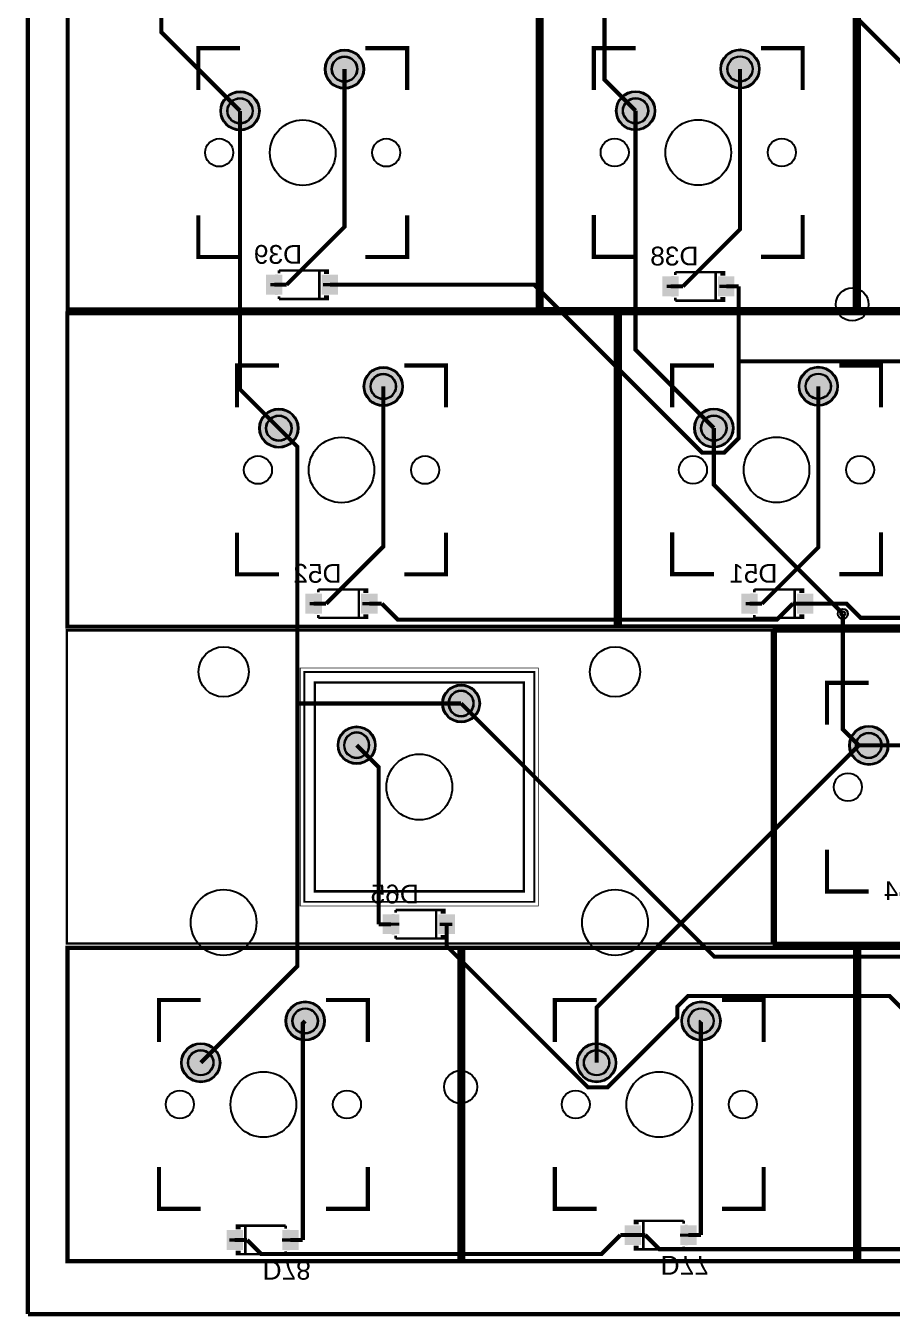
# Model space of a CAD drawing. Header units: millimetres. Extents: x -189 to 128, y -22 to 108.
# Drawn here: x -188.7 to -136, y -21.8 to 56.7 of the extents above; entities that cross this region are included whole.
import ezdxf

# ---------------------------------------------------------------- set-up
doc = ezdxf.new("R2010")
doc.units = ezdxf.units.MM
for name, color, linetype, true_color in [('BoardOutLine', 7, 'Continuous', 0xff00ff), ('BottomLayer', 7, 'Continuous', 0x0000ff), ('BottomPasteMaskLayer', 7, 'Continuous', 0x800000), ('BottomSilkLayer', 7, 'Continuous', 0x66cc33), ('BottomSolderMaskLayer', 7, 'Continuous', 0xaa00ff), ('Document', 7, 'Continuous', 0xffffff), ('Hole', 7, 'Continuous', 0x222222), ('Mechanical', 7, 'Continuous', 0xf022f0), ('Multi-Layer', 7, 'Continuous', 0xc0c0c0), ('TopLayer', 7, 'Continuous', 0xff0000), ('TopSilkLayer', 7, 'Continuous', 0xffcc00), ('TopSolderMaskLayer', 7, 'Continuous', 0x800080)]:
    doc.layers.add(name, color=color, linetype=linetype, true_color=true_color)
doc.styles.get("Standard").update_dxf_attribs({"font": 'arial.ttf'})

msp = doc.modelspace()

# ---------------------------------------------------------------- hatches: boundary and pattern name
at = {"layer": 'BottomLayer'}
for points in [[(-173.101, 41.493), (-174.051, 41.493), (-174.051, 40.343), (-173.101, 40.343)], [(-169.716, 41.493), (-170.666, 41.493), (-170.666, 40.343), (-169.716, 40.343)], [(-149.001, 41.393), (-149.951, 41.393), (-149.951, 40.243), (-149.001, 40.243)], [(-145.616, 41.393), (-146.566, 41.393), (-146.566, 40.243), (-145.616, 40.243)], [(-170.701, 22.093), (-171.651, 22.093), (-171.651, 20.943), (-170.701, 20.943)], [(-167.316, 22.093), (-168.266, 22.093), (-168.266, 20.943), (-167.316, 20.943)], [(-144.201, 22.093), (-145.151, 22.093), (-145.151, 20.943), (-144.201, 20.943)], [(-140.816, 22.093), (-141.766, 22.093), (-141.766, 20.943), (-140.816, 20.943)], [(-166.001, 2.593), (-166.951, 2.593), (-166.951, 1.443), (-166.001, 1.443)], [(-162.616, 2.593), (-163.566, 2.593), (-163.566, 1.443), (-162.616, 1.443)], [(-152.251, -17.457), (-151.301, -17.457), (-151.301, -16.307), (-152.251, -16.307)], [(-148.866, -17.457), (-147.916, -17.457), (-147.916, -16.307), (-148.866, -16.307)], [(-176.451, -17.757), (-175.501, -17.757), (-175.501, -16.607), (-176.451, -16.607)], [(-173.066, -17.757), (-172.116, -17.757), (-172.116, -16.607), (-173.066, -16.607)]]:
    msp.add_hatch(color=256, dxfattribs=at).paths.add_polyline_path(points)
at = {"layer": 'BottomPasteMaskLayer'}
for points in [[(-173.101, 41.493), (-174.051, 41.493), (-174.051, 40.343), (-173.101, 40.343)], [(-169.716, 41.493), (-170.666, 41.493), (-170.666, 40.343), (-169.716, 40.343)], [(-149.001, 41.393), (-149.951, 41.393), (-149.951, 40.243), (-149.001, 40.243)], [(-145.616, 41.393), (-146.566, 41.393), (-146.566, 40.243), (-145.616, 40.243)], [(-170.701, 22.093), (-171.651, 22.093), (-171.651, 20.943), (-170.701, 20.943)], [(-167.316, 22.093), (-168.266, 22.093), (-168.266, 20.943), (-167.316, 20.943)], [(-144.201, 22.093), (-145.151, 22.093), (-145.151, 20.943), (-144.201, 20.943)], [(-140.816, 22.093), (-141.766, 22.093), (-141.766, 20.943), (-140.816, 20.943)], [(-166.001, 2.593), (-166.951, 2.593), (-166.951, 1.443), (-166.001, 1.443)], [(-162.616, 2.593), (-163.566, 2.593), (-163.566, 1.443), (-162.616, 1.443)], [(-152.251, -17.457), (-151.301, -17.457), (-151.301, -16.307), (-152.251, -16.307)], [(-148.866, -17.457), (-147.916, -17.457), (-147.916, -16.307), (-148.866, -16.307)], [(-176.451, -17.757), (-175.501, -17.757), (-175.501, -16.607), (-176.451, -16.607)], [(-173.066, -17.757), (-172.116, -17.757), (-172.116, -16.607), (-173.066, -16.607)]]:
    msp.add_hatch(color=256, dxfattribs=at).paths.add_polyline_path(points)
at = {"layer": 'BottomSilkLayer'}
for points in [[(-170.554, 41.86), (-170.554, 41.565), (-170.249, 41.565), (-170.249, 41.86)], [(-146.454, 41.76), (-146.454, 41.466), (-146.149, 41.466), (-146.149, 41.76)], [(-170.554, 39.976), (-170.554, 40.271), (-170.249, 40.271), (-170.249, 39.976)], [(-146.454, 39.876), (-146.454, 40.171), (-146.149, 40.171), (-146.149, 39.876)], [(-168.154, 22.46), (-168.154, 22.165), (-167.849, 22.165), (-167.849, 22.46)], [(-141.654, 22.46), (-141.654, 22.165), (-141.349, 22.165), (-141.349, 22.46)], [(-168.154, 20.576), (-168.154, 20.871), (-167.849, 20.871), (-167.849, 20.576)], [(-141.654, 20.576), (-141.654, 20.871), (-141.349, 20.871), (-141.349, 20.576)], [(-163.454, 2.96), (-163.454, 2.665), (-163.149, 2.665), (-163.149, 2.96)], [(-163.454, 1.076), (-163.454, 1.371), (-163.149, 1.371), (-163.149, 1.076)], [(-175.614, -16.24), (-175.614, -16.535), (-175.918, -16.535), (-175.918, -16.24)], [(-151.414, -15.94), (-151.414, -16.235), (-151.718, -16.235), (-151.718, -15.94)], [(-175.614, -18.124), (-175.614, -17.829), (-175.918, -17.829), (-175.918, -18.124)], [(-151.414, -17.824), (-151.414, -17.529), (-151.718, -17.529), (-151.718, -17.824)]]:
    msp.add_hatch(color=256, dxfattribs=at).paths.add_polyline_path(points)
at = {"layer": 'BottomSolderMaskLayer'}
for points in [[(-170.498, 54.029, 1), (-168.111, 54.029, 1)], [(-146.449, 54.04, 1), (-144.061, 54.04, 1)], [(-176.848, 51.489, 1), (-174.461, 51.489, 1)], [(-152.799, 51.5, 1), (-150.411, 51.5, 1)], [(-173.076, 41.519), (-174.076, 41.519), (-174.076, 40.318), (-173.076, 40.318)], [(-169.691, 41.519), (-170.692, 41.519), (-170.692, 40.318), (-169.691, 40.318)], [(-148.976, 41.419), (-149.976, 41.419), (-149.976, 40.218), (-148.976, 40.218)], [(-145.591, 41.419), (-146.592, 41.419), (-146.592, 40.218), (-145.591, 40.218)], [(-168.138, 34.729, 1), (-165.751, 34.729, 1)], [(-141.688, 34.739, 1), (-139.301, 34.739, 1)], [(-174.488, 32.189, 1), (-172.101, 32.189, 1)], [(-148.038, 32.199, 1), (-145.651, 32.199, 1)], [(-170.676, 22.118), (-171.676, 22.118), (-171.676, 20.918), (-170.676, 20.918)], [(-167.291, 22.118), (-168.292, 22.118), (-168.292, 20.918), (-167.291, 20.918)], [(-144.176, 22.118), (-145.176, 22.118), (-145.176, 20.918), (-144.176, 20.918)], [(-140.791, 22.118), (-141.792, 22.118), (-141.792, 20.918), (-140.791, 20.918)], [(-163.365, 15.449, 1), (-161.064, 15.449, 1)], [(-169.715, 12.909, 1), (-167.414, 12.909, 1)], [(-138.618, 12.899, 1), (-136.231, 12.899, 1)], [(-165.976, 2.618), (-166.976, 2.618), (-166.976, 1.418), (-165.976, 1.418)], [(-162.591, 2.618), (-163.592, 2.618), (-163.592, 1.418), (-162.591, 1.418)], [(-172.888, -3.861, 1), (-170.501, -3.861, 1)], [(-148.818, -3.861, 1), (-146.431, -3.861, 1)], [(-179.238, -6.401, 1), (-176.851, -6.401, 1)], [(-155.168, -6.401, 1), (-152.781, -6.401, 1)], [(-152.276, -17.482), (-151.276, -17.482), (-151.276, -16.282), (-152.276, -16.282)], [(-148.892, -17.482), (-147.891, -17.482), (-147.891, -16.282), (-148.892, -16.282)], [(-176.476, -17.782), (-175.476, -17.782), (-175.476, -16.582), (-176.476, -16.582)], [(-173.092, -17.782), (-172.091, -17.782), (-172.091, -16.582), (-173.092, -16.582)]]:
    msp.add_hatch(color=256, dxfattribs=at).paths.add_polyline_path(points)
at = {"layer": 'Document'}
for points in [[(-173.819, 41.016), (-173.819, 40.826), (-173.061, 40.826), (-173.061, 41.016)], [(-173.535, 41.553), (-173.535, 40.289), (-173.345, 40.289), (-173.345, 41.553)], [(-169.853, 41.013), (-169.853, 40.823), (-170.612, 40.823), (-170.612, 41.013)], [(-149.719, 40.916), (-149.719, 40.726), (-148.961, 40.726), (-148.961, 40.916)], [(-149.435, 41.453), (-149.435, 40.189), (-149.245, 40.189), (-149.245, 41.453)], [(-145.753, 40.913), (-145.753, 40.723), (-146.512, 40.723), (-146.512, 40.913)], [(-171.135, 22.153), (-171.135, 20.889), (-170.945, 20.889), (-170.945, 22.153)], [(-144.635, 22.153), (-144.635, 20.889), (-144.445, 20.889), (-144.445, 22.153)], [(-171.419, 21.616), (-171.419, 21.426), (-170.661, 21.426), (-170.661, 21.616)], [(-167.453, 21.613), (-167.453, 21.423), (-168.212, 21.423), (-168.212, 21.613)], [(-144.919, 21.616), (-144.919, 21.426), (-144.161, 21.426), (-144.161, 21.616)], [(-140.953, 21.613), (-140.953, 21.423), (-141.712, 21.423), (-141.712, 21.613)], [(-166.435, 2.653), (-166.435, 1.389), (-166.245, 1.389), (-166.245, 2.653)], [(-166.719, 2.116), (-166.719, 1.926), (-165.961, 1.926), (-165.961, 2.116)], [(-162.753, 2.113), (-162.753, 1.923), (-163.512, 1.923), (-163.512, 2.113)], [(-148.433, -17.517), (-148.433, -16.253), (-148.622, -16.253), (-148.622, -17.517)], [(-176.314, -17.277), (-176.314, -17.087), (-175.555, -17.087), (-175.555, -17.277)], [(-172.348, -17.28), (-172.348, -17.09), (-173.107, -17.09), (-173.107, -17.28)], [(-172.633, -17.817), (-172.633, -16.553), (-172.822, -16.553), (-172.822, -17.817)], [(-152.114, -16.977), (-152.114, -16.787), (-151.355, -16.787), (-151.355, -16.977)], [(-148.148, -16.98), (-148.148, -16.79), (-148.907, -16.79), (-148.907, -16.98)]]:
    msp.add_hatch(color=256, dxfattribs=at).paths.add_polyline_path(points)
at = {"layer": 'Multi-Layer'}
for points in [[(-170.447, 54.029, 1), (-168.161, 54.029, 1)], [(-146.398, 54.04, 1), (-144.112, 54.04, 1)], [(-176.797, 51.489, 1), (-174.511, 51.489, 1)], [(-152.748, 51.5, 1), (-150.462, 51.5, 1)], [(-168.088, 34.729, 1), (-165.802, 34.729, 1)], [(-141.638, 34.739, 1), (-139.352, 34.739, 1)], [(-174.438, 32.189, 1), (-172.152, 32.189, 1)], [(-147.988, 32.199, 1), (-145.702, 32.199, 1)], [(-163.315, 15.449, 1), (-161.115, 15.449, 1)], [(-169.665, 12.909, 1), (-167.465, 12.909, 1)], [(-138.567, 12.899, 1), (-136.281, 12.899, 1)], [(-172.837, -3.861, 1), (-170.551, -3.861, 1)], [(-148.768, -3.861, 1), (-146.482, -3.861, 1)], [(-179.187, -6.401, 1), (-176.901, -6.401, 1)], [(-155.118, -6.401, 1), (-152.832, -6.401, 1)]]:
    msp.add_hatch(color=256, dxfattribs=at).paths.add_polyline_path(points)
at = {"layer": 'TopSolderMaskLayer'}
for points in [[(-170.498, 54.029, 1), (-168.111, 54.029, 1)], [(-146.449, 54.04, 1), (-144.061, 54.04, 1)], [(-176.848, 51.489, 1), (-174.461, 51.489, 1)], [(-152.799, 51.5, 1), (-150.411, 51.5, 1)], [(-168.138, 34.729, 1), (-165.751, 34.729, 1)], [(-141.688, 34.739, 1), (-139.301, 34.739, 1)], [(-174.488, 32.189, 1), (-172.101, 32.189, 1)], [(-148.038, 32.199, 1), (-145.651, 32.199, 1)], [(-163.365, 15.449, 1), (-161.064, 15.449, 1)], [(-169.715, 12.909, 1), (-167.414, 12.909, 1)], [(-138.618, 12.899, 1), (-136.231, 12.899, 1)], [(-172.888, -3.861, 1), (-170.501, -3.861, 1)], [(-148.818, -3.861, 1), (-146.431, -3.861, 1)], [(-179.238, -6.401, 1), (-176.851, -6.401, 1)], [(-155.168, -6.401, 1), (-152.781, -6.401, 1)]]:
    msp.add_hatch(color=256, dxfattribs=at).paths.add_polyline_path(points)

# ---------------------------------------------------------------- linework, layer by layer
at = {"layer": 'BoardOutLine', "const_width": 0.254}
for points in [[(-188.553, 100.81), (-188.553, -21.69)], [(-188.553, -21.69), (126.447, -21.69)]]:
    msp.add_lwpolyline(points, dxfattribs=at)
at = {"layer": 'BottomLayer', "const_width": 0.254}
for points in [[(-151.605, 51.499), (-153.496, 53.39), (-153.496, 71.421), (-153.33, 71.587), (-153.33, 74.081), (-155.586, 76.337)], [(-175.654, 51.489), (-180.437, 56.271), (-180.437, 70.788)], [(-132.314, 51.498), (-132.516, 51.498), (-141.829, 60.811), (-141.829, 70.788)], [(-172.822, 40.918), (-169.304, 44.435), (-169.304, 54.029)], [(-148.722, 40.818), (-145.255, 44.285), (-145.255, 54.039)], [(-173.295, 32.189), (-175.654, 34.549), (-175.654, 51.489)], [(-151.605, 51.499), (-151.605, 36.959), (-146.844, 32.199)], [(-173.576, 40.918), (-172.822, 40.918)], [(-170.191, 40.918), (-157.773, 40.918), (-147.558, 30.703), (-146.218, 30.703), (-145.337, 31.584), (-145.337, 36.262)], [(-149.476, 40.818), (-148.722, 40.818)], [(-146.091, 40.818), (-145.337, 40.818)], [(-145.337, 36.262), (-145.337, 40.818)], [(-145.337, 36.262), (-133.818, 36.262), (-128.259, 30.703), (-126.918, 30.703), (-126.037, 31.584), (-126.037, 36.262)], [(-170.422, 21.518), (-166.945, 24.995), (-166.945, 34.729)], [(-143.922, 21.518), (-140.494, 24.945), (-140.494, 34.739)], [(-172.168, 15.449), (-172.168, 31.062), (-173.295, 32.189)], [(-171.176, 21.518), (-170.422, 21.518)], [(-167.791, 21.518), (-167.037, 21.518)], [(-167.037, 21.518), (-166.061, 20.542), (-143.022, 20.542), (-142.045, 21.518)], [(-144.676, 21.518), (-143.922, 21.518)], [(-141.668, 21.518), (-142.045, 21.518)], [(-141.668, 21.518), (-141.291, 21.518)], [(-141.291, 21.518), (-140.537, 21.518)], [(-122.745, 21.518), (-123.603, 20.66), (-137.928, 20.66), (-138.786, 21.518), (-140.537, 21.518)], [(-138.029, 12.899), (-139.003, 13.872), (-139.003, 20.907)], [(-178.044, -6.401), (-172.168, -0.525), (-172.168, 15.449)], [(-162.215, 15.449), (-172.168, 15.449)], [(-167.23, 2.018), (-167.23, 11.574), (-168.565, 12.909)], [(-153.975, -6.401), (-153.975, -3.047), (-138.029, 12.899)], [(-138.029, 12.899), (-137.424, 12.899)], [(-166.476, 2.018), (-167.23, 2.018)], [(-163.091, 2.018), (-163.091, 0.695), (-154.5, -7.897), (-153.319, -7.897), (-149.065, -3.642), (-149.065, -2.988), (-148.42, -2.343), (-136.172, -2.343), (-130.618, -7.897), (-129.278, -7.897), (-128.452, -7.07), (-128.452, 1.234)], [(-171.837, -17.182), (-171.837, -4.004), (-171.694, -3.861)], [(-147.637, -16.882), (-147.637, -3.874), (-147.625, -3.861)], [(-175.976, -17.182), (-175.222, -17.182)], [(-175.222, -17.182), (-174.366, -18.038), (-153.686, -18.038), (-152.53, -16.882)], [(-172.591, -17.182), (-171.837, -17.182)], [(-152.153, -16.882), (-152.53, -16.882)], [(-152.153, -16.882), (-151.776, -16.882)], [(-151.776, -16.882), (-151.022, -16.882)], [(-151.022, -16.882), (-150.166, -17.738), (-129.386, -17.738), (-128.53, -16.882)], [(-148.391, -16.882), (-147.637, -16.882)]]:
    msp.add_lwpolyline(points, dxfattribs=at)
at = {"layer": 'BottomSilkLayer', "const_width": 0.152}
for points in [[(-170.477, 41.784), (-173.29, 41.784)], [(-173.29, 41.784), (-173.29, 41.616)], [(-170.834, 41.784), (-170.834, 40.052)], [(-146.377, 41.684), (-149.19, 41.684)], [(-149.19, 41.684), (-149.19, 41.516)], [(-146.734, 41.684), (-146.734, 39.952)], [(-173.29, 40.052), (-173.29, 40.22)], [(-170.477, 40.052), (-173.29, 40.052)], [(-149.19, 39.952), (-149.19, 40.12)], [(-146.377, 39.952), (-149.19, 39.952)], [(-168.077, 22.384), (-170.89, 22.384)], [(-170.89, 22.384), (-170.89, 22.216)], [(-168.434, 22.384), (-168.434, 20.652)], [(-141.577, 22.384), (-144.39, 22.384)], [(-144.39, 22.384), (-144.39, 22.216)], [(-141.934, 22.384), (-141.934, 20.652)], [(-170.89, 20.652), (-170.89, 20.82)], [(-168.077, 20.652), (-170.89, 20.652)], [(-144.39, 20.652), (-144.39, 20.82)], [(-141.577, 20.652), (-144.39, 20.652)], [(-163.377, 2.884), (-166.19, 2.884)], [(-166.19, 2.884), (-166.19, 2.716)], [(-163.734, 2.884), (-163.734, 1.152)], [(-166.19, 1.152), (-166.19, 1.32)], [(-163.377, 1.152), (-166.19, 1.152)], [(-175.69, -16.316), (-172.877, -16.316)], [(-175.333, -18.048), (-175.333, -16.316)], [(-172.877, -16.316), (-172.877, -16.484)], [(-151.49, -16.016), (-148.677, -16.016)], [(-151.133, -17.748), (-151.133, -16.016)], [(-148.677, -16.016), (-148.677, -16.184)], [(-175.69, -18.048), (-172.877, -18.048)], [(-172.877, -18.048), (-172.877, -17.88)], [(-151.49, -17.748), (-148.677, -17.748)], [(-148.677, -17.748), (-148.677, -17.58)]]:
    msp.add_lwpolyline(points, dxfattribs=at)
at = {"layer": 'BottomSolderMaskLayer'}
for points in [[(-162.215, 16.233), (-162.214, 16.233)], [(-162.215, 14.664), (-162.214, 14.664)], [(-168.565, 13.693), (-168.564, 13.693)], [(-168.565, 12.124), (-168.564, 12.124)]]:
    msp.add_lwpolyline(points, close=True, dxfattribs=at)
for centre, radius in [((-169.304, 54.029), 1.194), ((-145.255, 54.04), 1.194), ((-169.305, 54.029), 0.783), ((-145.255, 54.039), 0.783), ((-175.654, 51.489), 1.194), ((-151.605, 51.5), 1.194), ((-175.655, 51.489), 0.783), ((-151.605, 51.499), 0.783), ((-166.945, 34.729), 1.194), ((-166.945, 34.729), 0.783), ((-140.495, 34.739), 1.194), ((-140.495, 34.739), 0.783), ((-173.295, 32.189), 1.194), ((-173.295, 32.189), 0.783), ((-146.845, 32.199), 1.194), ((-146.845, 32.199), 0.783), ((-162.215, 15.449), 1.151), ((-168.565, 12.909), 1.151), ((-137.424, 12.899), 1.194), ((-137.425, 12.899), 0.783), ((-171.694, -3.861), 1.194), ((-171.695, -3.861), 0.783), ((-147.625, -3.861), 1.194), ((-147.625, -3.861), 0.783), ((-178.044, -6.401), 1.194), ((-153.975, -6.401), 1.194), ((-178.045, -6.401), 0.783), ((-153.975, -6.401), 0.783)]:
    msp.add_circle(centre, radius, dxfattribs=at)
for centre, start, end in [((-162.214, 15.449), 90, 270), ((-162.215, 15.449), 270, 90), ((-168.564, 12.909), 90, 270), ((-168.565, 12.909), 270, 90)]:
    msp.add_arc(centre, 0.785, start, end, dxfattribs=at)
at = {"layer": 'Document'}
for points, const_width in [([(-186.135, 58.474), (-157.554, 58.474), (-157.554, 39.424), (-186.135, 39.424), (-186.135, 58.474)], 0.254), ([(-157.32, 58.484), (-138.27, 58.484), (-138.27, 39.434), (-157.32, 39.434), (-157.32, 58.484)], 0.254), ([(-138.03, 58.484), (-118.98, 58.484), (-118.98, 39.434), (-138.03, 39.434), (-138.03, 58.484)], 0.254), ([(-152.56, 39.184), (-133.51, 39.184), (-133.51, 20.134), (-152.56, 20.134), (-152.56, 39.184)], 0.254), ([(-186.186, 19.894), (-143.323, 19.894), (-143.323, 0.844), (-186.186, 0.844), (-186.186, 19.894)], 0.15), ([(-143.14, 19.884), (-124.09, 19.884), (-124.09, 0.834), (-143.14, 0.834), (-143.14, 19.884)], 0.254), ([(-171.105, 16.719), (-158.405, 16.719), (-158.405, 4.019), (-171.105, 4.019), (-171.105, 16.719)], 0.15), ([(-186.145, 0.584), (-162.324, 0.584), (-162.324, -18.466), (-186.145, -18.466), (-186.145, 0.584)], 0.254), ([(-162.075, 0.584), (-138.255, 0.584), (-138.255, -18.466), (-162.075, -18.466), (-162.075, 0.584)], 0.254), ([(-138.005, 0.584), (-114.185, 0.584), (-114.185, -18.466), (-138.005, -18.466), (-138.005, 0.584)], 0.254)]:
    msp.add_lwpolyline(points, close=True, dxfattribs=dict(at, const_width=const_width))
at = {"layer": 'Hole'}
msp.add_circle((-139.003, 20.907), 0.153, dxfattribs=at)
at = {"layer": 'Mechanical', "const_width": 0.05}
msp.add_lwpolyline([(-157.515, 17.609), (-157.515, 3.129), (-171.995, 3.129), (-171.995, 17.609), (-157.515, 17.609)], close=True, dxfattribs=at)
at = {"layer": 'Multi-Layer'}
for points in [[(-162.215, 16.199), (-162.214, 16.199)], [(-162.215, 14.699), (-162.214, 14.699)], [(-168.565, 13.659), (-168.564, 13.659)], [(-168.565, 12.159), (-168.564, 12.159)]]:
    msp.add_lwpolyline(points, close=True, dxfattribs=at)
for centre, radius in [((-169.304, 54.029), 1.143), ((-145.255, 54.04), 1.143), ((-169.305, 54.029), 0.749), ((-145.255, 54.039), 0.749), ((-175.654, 51.489), 1.143), ((-151.605, 51.5), 1.143), ((-175.655, 51.489), 0.749), ((-151.605, 51.499), 0.749), ((-171.844, 48.949), 1.994), ((-147.795, 48.96), 1.994), ((-176.924, 48.949), 0.851), ((-166.764, 48.949), 0.851), ((-152.875, 48.96), 0.851), ((-142.715, 48.96), 0.851), ((-138.434, 39.718), 1), ((-166.945, 34.729), 1.143), ((-166.945, 34.729), 0.749), ((-140.495, 34.739), 1.143), ((-140.495, 34.739), 0.749), ((-173.295, 32.189), 1.143), ((-146.845, 32.199), 1.143), ((-173.295, 32.189), 0.749), ((-146.845, 32.199), 0.749), ((-169.485, 29.649), 1.994), ((-143.035, 29.659), 1.994), ((-174.565, 29.649), 0.851), ((-164.405, 29.649), 0.851), ((-148.115, 29.659), 0.851), ((-137.955, 29.659), 0.851), ((-139.003, 20.907), 0.305), ((-176.654, 17.369), 1.525), ((-152.855, 17.369), 1.525), ((-162.215, 15.449), 1.1), ((-168.565, 12.909), 1.1), ((-137.424, 12.899), 1.143), ((-137.425, 12.899), 0.749), ((-164.755, 10.369), 2), ((-138.694, 10.359), 0.851), ((-176.654, 2.129), 2), ((-152.855, 2.129), 2), ((-171.694, -3.861), 1.143), ((-171.695, -3.861), 0.749), ((-147.625, -3.861), 1.143), ((-147.625, -3.861), 0.749), ((-178.044, -6.401), 1.143), ((-153.975, -6.401), 1.143), ((-178.045, -6.401), 0.749), ((-153.975, -6.401), 0.749), ((-174.234, -8.941), 1.994), ((-162.247, -7.876), 1), ((-150.165, -8.941), 1.994), ((-179.314, -8.941), 0.851), ((-169.154, -8.941), 0.851), ((-155.245, -8.941), 0.851), ((-145.085, -8.941), 0.851)]:
    msp.add_circle(centre, radius, dxfattribs=at)
for centre, start, end in [((-162.214, 15.449), 90, 270), ((-162.215, 15.449), 270, 90), ((-168.564, 12.909), 90, 270), ((-168.565, 12.909), 270, 90)]:
    msp.add_arc(centre, 0.75, start, end, dxfattribs=at)
at = {"layer": 'TopLayer', "const_width": 0.254}
for points in [[(-146.844, 32.199), (-146.844, 28.748), (-139.003, 20.907)], [(-162.215, 15.449), (-146.816, 0.05), (-34.159, 0.05), (-32.352, -1.757)], [(-137.424, 12.899), (-132.763, 12.899), (-120.323, 0.458), (-32.876, 0.458)]]:
    msp.add_lwpolyline(points, dxfattribs=at)
at = {"layer": 'TopSilkLayer', "const_width": 0.254}
for points in [[(-178.195, 52.759), (-178.195, 55.299), (-175.655, 55.299)], [(-165.495, 52.759), (-165.495, 55.299), (-168.035, 55.299)], [(-154.145, 52.769), (-154.145, 55.309), (-151.605, 55.309)], [(-141.445, 52.769), (-141.445, 55.309), (-143.985, 55.309)], [(-178.195, 45.139), (-178.195, 42.599), (-175.655, 42.599)], [(-168.035, 42.599), (-165.495, 42.599), (-165.495, 45.139)], [(-154.145, 45.149), (-154.145, 42.609), (-151.605, 42.609)], [(-143.985, 42.609), (-141.445, 42.609), (-141.445, 45.149)], [(-175.835, 33.459), (-175.835, 35.999), (-173.295, 35.999)], [(-163.135, 33.459), (-163.135, 35.999), (-165.675, 35.999)], [(-149.385, 33.469), (-149.385, 36.009), (-146.845, 36.009)], [(-136.685, 33.469), (-136.685, 36.009), (-139.225, 36.009)], [(-175.835, 25.839), (-175.835, 23.299), (-173.295, 23.299)], [(-165.675, 23.299), (-163.135, 23.299), (-163.135, 25.839)], [(-149.385, 25.849), (-149.385, 23.309), (-146.845, 23.309)], [(-139.225, 23.309), (-136.685, 23.309), (-136.685, 25.849)], [(-139.965, 14.169), (-139.965, 16.709), (-137.425, 16.709)], [(-139.965, 6.549), (-139.965, 4.009), (-137.425, 4.009)], [(-180.585, -5.131), (-180.585, -2.591), (-178.045, -2.591)], [(-167.885, -5.131), (-167.885, -2.591), (-170.425, -2.591)], [(-156.515, -5.131), (-156.515, -2.591), (-153.975, -2.591)], [(-143.815, -5.131), (-143.815, -2.591), (-146.355, -2.591)], [(-180.585, -12.751), (-180.585, -15.291), (-178.045, -15.291)], [(-170.425, -15.291), (-167.885, -15.291), (-167.885, -12.751)], [(-156.515, -12.751), (-156.515, -15.291), (-153.975, -15.291)], [(-146.355, -15.291), (-143.815, -15.291), (-143.815, -12.751)]]:
    msp.add_lwpolyline(points, dxfattribs=at)
at = {"layer": 'TopSilkLayer'}
for points, const_width in [([(-186.155, 39.174), (-152.815, 39.174), (-152.815, 20.124), (-186.155, 20.124), (-186.155, 39.174)], 0.254), ([(-171.74, 17.354), (-157.77, 17.354), (-157.77, 3.384), (-171.74, 3.384), (-171.74, 17.354)], 0.12)]:
    msp.add_lwpolyline(points, close=True, dxfattribs=dict(at, const_width=const_width))
at = {"layer": 'TopSolderMaskLayer'}
for points in [[(-162.215, 16.233), (-162.214, 16.233)], [(-162.215, 14.664), (-162.214, 14.664)], [(-168.565, 13.693), (-168.564, 13.693)], [(-168.565, 12.124), (-168.564, 12.124)]]:
    msp.add_lwpolyline(points, close=True, dxfattribs=at)
for centre, radius in [((-169.304, 54.029), 1.194), ((-145.255, 54.04), 1.194), ((-169.305, 54.029), 0.783), ((-145.255, 54.039), 0.783), ((-175.654, 51.489), 1.194), ((-151.605, 51.5), 1.194), ((-175.655, 51.489), 0.783), ((-151.605, 51.499), 0.783), ((-166.945, 34.729), 1.194), ((-166.945, 34.729), 0.783), ((-140.495, 34.739), 1.194), ((-140.495, 34.739), 0.783), ((-173.295, 32.189), 1.194), ((-173.295, 32.189), 0.783), ((-146.845, 32.199), 1.194), ((-146.845, 32.199), 0.783), ((-162.215, 15.449), 1.151), ((-168.565, 12.909), 1.151), ((-137.424, 12.899), 1.194), ((-137.425, 12.899), 0.783), ((-171.694, -3.861), 1.194), ((-171.695, -3.861), 0.783), ((-147.625, -3.861), 1.194), ((-147.625, -3.861), 0.783), ((-178.044, -6.401), 1.194), ((-153.975, -6.401), 1.194), ((-178.045, -6.401), 0.783), ((-153.975, -6.401), 0.783)]:
    msp.add_circle(centre, radius, dxfattribs=at)
for centre, start, end in [((-162.214, 15.449), 90, 270), ((-162.215, 15.449), 270, 90), ((-168.564, 12.909), 90, 270), ((-168.565, 12.909), 270, 90)]:
    msp.add_arc(centre, 0.785, start, end, dxfattribs=at)

# ---------------------------------------------------------------- texts
at = {"layer": 'BottomSilkLayer', "text_generation_flag": 2}
for s, p in [('D39', (-171.884, 42.188)), ('D38', (-147.784, 42.088)), ('D52', (-169.484, 22.788)), ('D51', (-142.983, 22.788)), ('D65', (-164.784, 3.288)), ('D64', (-133.583, 3.488))]:
    msp.add_text(s, height=1.143, dxfattribs=at).set_placement(p)
for s, p in [('D78', (-174.284, -18.452)), ('D77', (-150.084, -18.152))]:
    msp.add_text(s, height=1.143, rotation=180, dxfattribs=at).set_placement(p)

doc.saveas('drawing.dxf')
